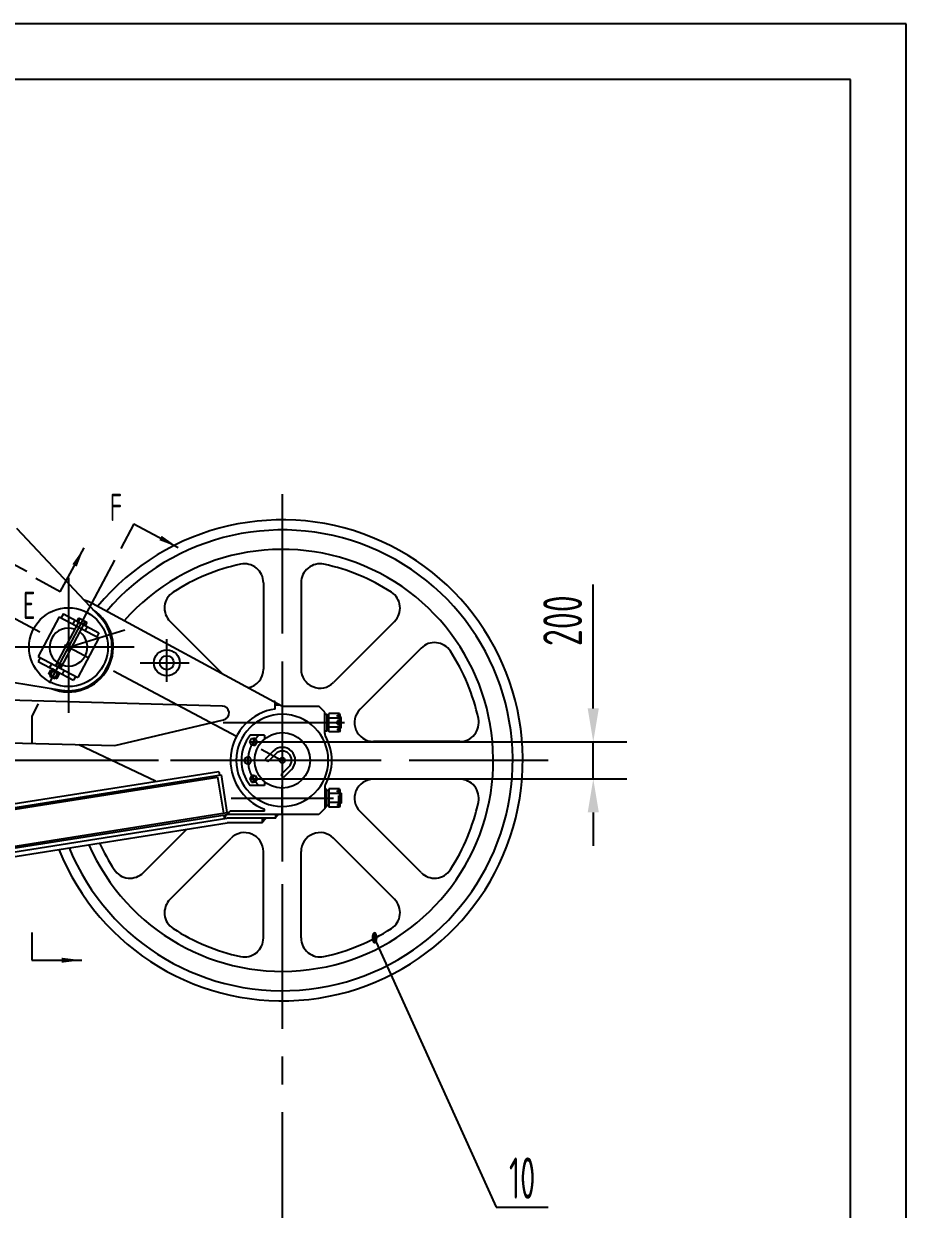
# Model space of a CAD drawing. Header units: millimetres. Extents: x -44903 to -2851, y -697 to 17820.
# Drawn here: x -24458 to -19703, y 11434 to 17820 of the extents above; entities that cross this region are included whole.
import ezdxf
from ezdxf.enums import TextEntityAlignment as Align

# ---------------------------------------------------------------- set-up
doc = ezdxf.new("R2010")
doc.units = ezdxf.units.MM
doc.header["$LTSCALE"] = 600
doc.linetypes.add('F', pattern=[0.75, 0.5, -0.25])
doc.linetypes.add('G', pattern=[2, 1.25, -0.25, 0.25, -0.25])
for name, color, linetype in [('01', 7, 'Continuous'), ('02', 1, 'Continuous'), ('04', 2, 'F'), ('05', 142, 'G'), ('08', 1, 'Continuous'), ('11', 3, 'Continuous')]:
    doc.layers.add(name, color=color, linetype=linetype)
doc.styles.get("Standard").update_dxf_attribs({"font": 'isocp', "width": 0.707, "bigfont": 'intecad.shx'})
doc.dimstyles.new('INTE', dxfattribs={"dimscale": 60, "dimtxt": 3.5, "dimasz": 3, "dimexe": 3, "dimexo": 0, "dimgap": 1, "dimtad": 1, "dimdec": 3, "dimdsep": 46, "dimtxsty": 'Standard', "dimcen": 0, "dimclrd": 1, "dimclre": 1, "dimclrt": 3, "dimaunit": 1, "dimadec": 0, "dimazin": 0, "dimtfac": 1, "dimtdec": 3, "dimtmove": 0, "dimatfit": 0, "dimfxl": 1, "dimarcsym": 0})
doc.dimstyles.new('INTE$2', dxfattribs={"dimscale": 60, "dimtxt": 3.5, "dimasz": 3, "dimexe": 3, "dimexo": 0, "dimgap": 1, "dimtad": 1, "dimtih": 1, "dimtoh": 1, "dimdec": 3, "dimdsep": 46, "dimtxsty": 'Standard', "dimcen": 0, "dimclrd": 1, "dimclre": 1, "dimclrt": 3, "dimaunit": 1, "dimadec": 0, "dimazin": 0, "dimtfac": 1, "dimtdec": 3, "dimtmove": 0, "dimatfit": 0, "dimfxl": 1, "dimarcsym": 0})

# ---------------------------------------------------------------- blocks, each defined once
blk = doc.blocks.new('*D107')
at = {"layer": '08', "color": 1, "lineweight": -2}
for p, q in [((-40486.6, 14108.5), (-40220.8, 14374.3)), ((-40300.4, 13511.1), (-39733.1, 13511.1))]:
    blk.add_line(p, q, dxfattribs=at)
for start, end in [(63.53749, 82.07498), (360, 45), (322.41632, 360), (322.92502, 341.46251)]:
    blk.add_arc((-40743.2, 13851.9), 558.8, start, end, dxfattribs=at)
at = {"layer": '08', "color": 1}
for points in [[(-40476.7, 14376.5), (-40511.7, 14327.8), (-40348.1, 14247)], [(-40243, 13679.1), (-40183.8, 13669.4), (-40184.4, 13851.9)]]:
    blk.add_solid(points, dxfattribs=at)
at = {"layer": 'DEFPOINTS', "color": 0}
for p in [(-40259.3, 14131.3), (-40486.6, 14108.5), (-41068.3, 13851.9), (-40743.2, 13851.9), (-22617.3, 13851.9)]:
    blk.add_point(p, dxfattribs=at)
at = {"layer": '08', "color": 3, "insert": (-39926.8, 13676.1), "char_height": 210, "attachment_point": 5}
blk.add_mtext('45°', dxfattribs=at)
blk = doc.blocks.new('*U110')
at = {"layer": '01'}
for p, q in [((-22.8, 7.5), (-22.8, 0)), ((0, 7.5), (-22.8, 7.5)), ((-22.8, 0), (0, 0)), ((0, 0), (-4.3, 7.5)), ((0, 7.5), (4.3, 0)), ((0, 7.5), (22.8, 7.5)), ((22.8, 0), (0, 0)), ((22.8, 7.5), (22.8, 0))]:
    blk.add_line(p, q, dxfattribs=at)
at = {"layer": '05'}
blk.add_line((0, 9.6), (0, -2.1), dxfattribs=at)
blk = doc.blocks.new('*U111')
at = {"layer": '01'}
for p, q in [((-25.6, 0), (-25.6, 25.4)), ((-25.6, 25.4), (0, 25.4)), ((-25.6, 15), (0, 15)), ((0, 25.4), (0, 0)), ((0, -25.4), (0, 0)), ((-25.6, 0), (-25.6, -25.4)), ((-25.6, -15), (0, -15)), ((-25.6, -25.4), (0, -25.4))]:
    blk.add_line(p, q, dxfattribs=at)
at = {"layer": '05'}
blk.add_line((-26.7, 0), (1.1, 0), dxfattribs=at)
blk = doc.blocks.new('*D114')
at = {"layer": '08', "color": 1, "lineweight": -2}
blk.add_line((-27154.4, 16020.6), (-27444.7, 16174.6), dxfattribs=at)
for start, end in [(154.21976, 163.98138), (168.06136, 177.84106)]:
    blk.add_arc((-23065.2, 13851.9), 4777.3, start, end, dxfattribs=at)
at = {"layer": '08', "color": 1}
for points in [[(-27393.8, 15943.2), (-27340.2, 15916.1), (-27285.7, 16090.2)], [(-27809.1, 14031.3), (-27869.1, 14032.5), (-27842.5, 13851.9)]]:
    blk.add_solid(points, dxfattribs=at)
at = {"layer": 'DEFPOINTS', "color": 0}
for p in [(-27154.4, 16020.6), (-27592.3, 15377.7), (-41068.3, 13851.9), (-23065.2, 13851.9), (-22617.3, 13851.9)]:
    blk.add_point(p, dxfattribs=at)
at = {"layer": '08', "color": 3, "insert": (-27701.2, 15005.2), "char_height": 210, "attachment_point": 5}
blk.add_mtext('28°', dxfattribs=at)
blk = doc.blocks.new('*D123')
at = {"layer": '08', "color": 1, "lineweight": -2}
for p, q in [((-21389.8, 14131.9), (-21389.8, 14799.9)), ((-23242.4, 13951.9), (-21209.8, 13951.9)), ((-21389.8, 13751.9), (-21389.8, 13951.9)), ((-23242.4, 13751.9), (-21209.8, 13751.9)), ((-21389.8, 13571.9), (-21389.8, 13391.9))]:
    blk.add_line(p, q, dxfattribs=at)
at = {"layer": '08', "color": 1}
for points in [[(-21419.8, 14131.9), (-21359.8, 14131.9), (-21389.8, 13951.9)], [(-21419.8, 13571.9), (-21359.8, 13571.9), (-21389.8, 13751.9)]]:
    blk.add_solid(points, dxfattribs=at)
at = {"layer": 'DEFPOINTS', "color": 0}
for p in [(-23242.4, 13951.9), (-23242.4, 13751.9), (-21389.8, 13751.9)]:
    blk.add_point(p, dxfattribs=at)
at = {"layer": '08', "color": 3, "insert": (-21554.8, 14604.3), "char_height": 210, "attachment_point": 5, "rotation": 90}
blk.add_mtext('200', dxfattribs=at)
blk = doc.blocks.new('*U215')
at = {"layer": '01'}
for points in [[(415, 292), (25, 292)], [(415, 5), (415, 292)]]:
    blk.add_lwpolyline(points, dxfattribs=at)
at = {"layer": '02'}
for points in [[(420, 297), (0, 297)], [(420, 0), (420, 297)]]:
    blk.add_lwpolyline(points, dxfattribs=at)

msp = doc.modelspace()

# ---------------------------------------------------------------- hatches: boundary and pattern name
at = {"layer": '01'}
for points in [[(-23103.2044, 14162.9243), (-23103.2044, 14143.9243), (-23068.0773, 14143.9243)], [(-23366.2044, 13559.9243), (-23378.8415, 13557.9294), (-23375.6074, 13538.1923)], [(-23171.7591, 13519.0568), (-23151.5353, 13539.9243), (-23171.7591, 13539.9243)], [(-23099.2044, 13546.2675), (-23084.6763, 13559.9243), (-23099.2044, 13559.9243)]]:
    msp.add_hatch(color=256, dxfattribs=at).paths.add_polyline_path(points)

# ---------------------------------------------------------------- linework, layer by layer
for p, q in [((-24497.8135, 15103.1102), (-24046.0514, 14622.9574)), ((-23166.7044, 14808.5182), (-23166.7044, 14343.2168)), ((-22963.7044, 14808.5182), (-22963.7044, 14343.2168)), ((-24244.4894, 14640.6547), (-24255.7567, 14619.4639)), ((-24244.4894, 14640.6547), (-24053.7727, 14539.2488)), ((-24182.6831, 14607.7917), (-24193.9504, 14586.6009)), ((-24115.579, 14572.1118), (-24126.8464, 14550.9211)), ((-23669.8471, 14600.1097), (-23385.181, 14315.4436)), ((-22460.5618, 14600.1097), (-22789.5795, 14271.0919)), ((-24053.7727, 14539.2488), (-24065.04, 14518.0581)), ((-22317.0191, 14456.567), (-22646.0369, 14127.5492)), ((-24369.3688, 14405.7906), (-24380.6361, 14384.5999)), ((-24380.6361, 14384.5999), (-24189.9195, 14283.194)), ((-24307.5625, 14372.9276), (-24318.8298, 14351.7369)), ((-24905.6862, 14336.0132), (-24254.9993, 14229.9835)), ((-24240.4585, 14337.2478), (-24251.7258, 14316.057)), ((-24178.6521, 14304.3848), (-24189.9195, 14283.194)), ((-22108.6106, 13953.4243), (-22573.912, 13953.4243)), ((-22108.6106, 13750.4243), (-22573.912, 13750.4243)), ((-22317.0191, 13247.2817), (-22646.0369, 13576.2995)), ((-23813.3897, 13247.2817), (-23580.0657, 13480.6057)), ((-23669.8471, 13103.739), (-23340.8293, 13432.7568)), ((-22460.5618, 13103.739), (-22789.5795, 13432.7568)), ((-23166.7044, 12895.3305), (-23166.7044, 13360.6319)), ((-22963.7044, 12895.3305), (-22963.7044, 13360.6319))]:
    msp.add_line(p, q)
msp.add_circle((-24217.2044, 14461.9243), 212.5)
for centre, radius, start, end in [((-23065.2044, 13851.9243), 1295.5, 201.74721676, 140.21820846), ((-23065.2044, 13851.9243), 1136.5, 203.57177401, 138.60103285), ((-23065.2044, 13851.9243), 1080, 102.00972486, 122.99027514), ((-23268.7044, 14808.5182), 102, 0, 102.00972486), ((-22861.7044, 14808.5182), 102, 77.99027514, 180), ((-23065.2044, 13851.9243), 1080, 57.00972486, 77.99027514), ((-23597.7222, 14672.2346), 102, 122.99027514, 225), ((-22532.6867, 14672.2346), 102, 315, 57.00972486), ((-24217.2044, 14461.9243), 235, 260.74497491, 43.25502509), ((-24217.2044, 14461.9243), 102, 250.45651934, 53.54348066), ((-22244.8942, 14384.4421), 102, 32.99027514, 135), ((-23065.2044, 13851.9243), 1080, 12.00972486, 32.99027514), ((-23268.7044, 14343.2168), 102, 280.07580987, 0), ((-22861.7044, 14343.2168), 102, 180, 315), ((-22573.912, 14055.4243), 102, 135, 270), ((-22108.6106, 14055.4243), 102, 270, 12.00972486), ((-22573.912, 13648.4243), 102, 90, 225), ((-22108.6106, 13648.4243), 102, 347.99027514, 90), ((-23065.2044, 13851.9243), 1080, 327.00972486, 347.99027514), ((-23268.7044, 13360.6319), 102, 0, 135), ((-22861.7044, 13360.6319), 102, 45, 180), ((-23065.2044, 13851.9243), 1080, 204.35400185, 212.99027514), ((-23885.5146, 13319.4066), 102, 212.99027514, 315), ((-22244.8942, 13319.4066), 102, 225, 327.00972486), ((-23597.7222, 13031.6141), 102, 135, 237.00972486), ((-22532.6867, 13031.6141), 102, 302.99027514, 45), ((-23065.2044, 13851.9243), 1080, 237.00972486, 257.99027514), ((-23065.2044, 13851.9243), 1080, 282.00972486, 302.99027514), ((-23268.7044, 12895.3305), 102, 257.99027514, 0), ((-22861.7044, 12895.3305), 102, 180, 282.00972486)]:
    msp.add_arc(centre, radius, start, end)
for p, q in [((-23864.2586, 15125.719), (-23934.6793, 14993.2768)), ((-24261.4888, 14759.6964), (-24393.3668, 14831.168)), ((-23068.0773, 14143.9243), (-24090.1773, 14696.7713)), ((-24162.3753, 14596.9938), (-24287.2547, 14362.1298)), ((-24135.8868, 14582.9097), (-24260.7663, 14348.0456)), ((-24162.8009, 14618.3992), (-24171.58, 14601.8881)), ((-24171.58, 14601.8881), (-24149.131, 14589.9517)), ((-24140.3519, 14606.4629), (-24162.8009, 14618.3992)), ((-24162.3753, 14596.9938), (-24153.5961, 14613.5049)), ((-24126.6821, 14578.0154), (-24149.131, 14589.9517)), ((-24140.3519, 14606.4629), (-24117.903, 14594.5265)), ((-24135.8868, 14582.9097), (-24127.1077, 14599.4208)), ((-24117.903, 14594.5265), (-24126.6821, 14578.0154)), ((-24277.3958, 14380.6717), (-24264.1516, 14373.6296)), ((-24250.9074, 14366.5875), (-24264.1516, 14373.6296)), ((-23387.9943, 14144.4042), (-31377.2044, 14359.9243)), ((-24314.0615, 14311.7135), (-24317.3009, 14305.6211)), ((-24317.3009, 14305.6211), (-24304.0567, 14298.579)), ((-24290.8124, 14291.537), (-24304.0567, 14298.579)), ((-24287.5731, 14297.6293), (-24290.8124, 14291.537)), ((-24379.712, 14156.292), (-24414.9224, 14090.0709)), ((-23103.2044, 14128.3244), (-23103.2044, 14168.9243)), ((-24414.9224, 14090.0709), (-24414.9224, 13940.0709)), ((-23966.8983, 13931.1829), (-23381.1633, 14069.7075)), ((-22836.2044, 14100.4243), (-22825.2044, 14100.4243)), ((-22825.2044, 14100.4243), (-22825.2044, 14009.4243)), ((-22815.2044, 14094.9243), (-22825.2044, 14094.9243)), ((-22815.2044, 14005.2722), (-22815.2044, 14104.5765)), ((-22757.045, 14104.5765), (-22815.2044, 14104.5765)), ((-22755.623, 14079.7504), (-22815.2044, 14079.7504)), ((-22753.2044, 14060.9243), (-22771.2044, 14060.9243)), ((-22771.2044, 14060.9243), (-22771.2044, 14048.9243)), ((-22768.2044, 14088.7991), (-22768.2044, 14095.1634)), ((-22753.2044, 14095.1634), (-22768.2044, 14095.1634)), ((-22753.2044, 14088.7991), (-22768.2044, 14088.7991)), ((-22753.2044, 14097.9243), (-22757.045, 14104.5765)), ((-22753.2044, 14011.9243), (-22753.2044, 14097.9243)), ((-22751.5067, 14084.9243), (-22753.2044, 14084.9243)), ((-22751.5067, 14084.9243), (-22751.5067, 14024.9243)), ((-27571.5562, 14028.4235), (-23966.8983, 13931.1829)), ((-23160.5044, 13986.9243), (-23238.914, 13986.9243)), ((-23160.5044, 13986.9243), (-23160.5044, 13966.4622)), ((-22825.2044, 14009.4243), (-22836.2044, 14009.4243)), ((-22815.2044, 14014.9243), (-22825.2044, 14014.9243)), ((-22755.623, 14030.0983), (-22815.2044, 14030.0983)), ((-22757.045, 14005.2722), (-22815.2044, 14005.2722)), ((-22753.2044, 14048.9243), (-22771.2044, 14048.9243)), ((-22768.2044, 14021.0496), (-22768.2044, 14014.6853)), ((-22753.2044, 14021.0496), (-22768.2044, 14021.0496)), ((-22753.2044, 14014.6853), (-22768.2044, 14014.6853)), ((-22753.2044, 14011.9243), (-22757.045, 14005.2722)), ((-22751.5067, 14024.9243), (-22753.2044, 14024.9243)), ((-23748.043, 13739.5715), (-24162.1214, 13936.4493)), ((-23240.6232, 13951.9243), (-23230.2309, 13969.9243)), ((-23230.2309, 13933.9243), (-23240.6232, 13951.9243)), ((-23230.2309, 13969.9243), (-23220.8482, 13969.9243)), ((-23220.8482, 13933.9243), (-23230.2309, 13933.9243)), ((-23211.4656, 13969.9243), (-23220.8482, 13969.9243)), ((-23220.8482, 13933.9243), (-23211.4656, 13933.9243)), ((-23201.0732, 13951.9243), (-23211.4656, 13969.9243)), ((-23211.4656, 13933.9243), (-23201.0732, 13951.9243)), ((-23269.9794, 13851.9243), (-23259.5871, 13869.9243)), ((-23259.5871, 13869.9243), (-23250.2044, 13869.9243)), ((-23240.8217, 13869.9243), (-23250.2044, 13869.9243)), ((-23230.4294, 13851.9243), (-23240.8217, 13869.9243)), ((-23114.7019, 13901.4218), (-23157.1283, 13858.9954)), ((-23142.9862, 13844.8533), (-23157.1283, 13858.9954)), ((-23100.5598, 13887.2797), (-23142.9862, 13844.8533)), ((-23259.5871, 13833.9243), (-23269.9794, 13851.9243)), ((-23250.2044, 13833.9243), (-23259.5871, 13833.9243)), ((-23250.2044, 13833.9243), (-23240.8217, 13833.9243)), ((-23240.8217, 13833.9243), (-23230.4294, 13851.9243)), ((-23029.8491, 13816.569), (-23072.2755, 13774.1426)), ((-23015.7069, 13802.4269), (-23058.1334, 13760.0005)), ((-33472.7604, 12203.3705), (-23406.9077, 13792.4213)), ((-33469.6417, 12183.6151), (-23395.1224, 13774.0342)), ((-33468.0824, 12173.7374), (-23413.3184, 13761.0378)), ((-23413.3184, 13761.0378), (-23382.7552, 13567.4354)), ((-23395.1224, 13774.0342), (-23361.4405, 13560.6764)), ((-23230.2309, 13769.9243), (-23240.6232, 13751.9243)), ((-23240.6232, 13751.9243), (-23230.2309, 13733.9243)), ((-23220.8482, 13769.9243), (-23230.2309, 13769.9243)), ((-23230.2309, 13733.9243), (-23220.8482, 13733.9243)), ((-23220.8482, 13769.9243), (-23211.4656, 13769.9243)), ((-23211.4656, 13733.9243), (-23220.8482, 13733.9243)), ((-23211.4656, 13769.9243), (-23201.0732, 13751.9243)), ((-23201.0732, 13751.9243), (-23211.4656, 13733.9243)), ((-23160.5044, 13737.3865), (-23160.5044, 13716.9243)), ((-23072.2755, 13774.1426), (-23058.1334, 13760.0005)), ((-23160.5044, 13716.9243), (-23238.914, 13716.9243)), ((-22825.2044, 13694.4243), (-22836.2044, 13694.4243)), ((-22825.2044, 13603.4243), (-22825.2044, 13694.4243)), ((-22815.2044, 13688.9243), (-22825.2044, 13688.9243)), ((-22815.2044, 13698.5765), (-22815.2044, 13599.2722)), ((-22757.045, 13698.5765), (-22815.2044, 13698.5765)), ((-22755.623, 13673.7504), (-22815.2044, 13673.7504)), ((-22768.2044, 13682.7991), (-22768.2044, 13689.1634)), ((-22753.2044, 13689.1634), (-22768.2044, 13689.1634)), ((-22753.2044, 13682.7991), (-22768.2044, 13682.7991)), ((-22753.2044, 13691.9243), (-22757.045, 13698.5765)), ((-22753.2044, 13605.9243), (-22753.2044, 13691.9243)), ((-22751.5067, 13678.9243), (-22753.2044, 13678.9243)), ((-22751.5067, 13618.9243), (-22751.5067, 13678.9243)), ((-22836.2044, 13603.4243), (-22825.2044, 13603.4243)), ((-22815.2044, 13608.9243), (-22825.2044, 13608.9243)), ((-22755.623, 13624.0983), (-22815.2044, 13624.0983)), ((-22768.2044, 13615.0496), (-22768.2044, 13608.6853)), ((-22753.2044, 13615.0496), (-22768.2044, 13615.0496)), ((-22753.2044, 13608.6853), (-22768.2044, 13608.6853)), ((-22753.2044, 13605.9243), (-22757.045, 13599.2722)), ((-22751.5067, 13618.9243), (-22753.2044, 13618.9243)), ((-33437.5193, 11980.135), (-23362.9999, 13570.5541)), ((-33435.9599, 11970.2573), (-23361.4405, 13560.6764)), ((-33432.8392, 11950.5023), (-23364.6355, 13539.9243)), ((-23375.6074, 13538.1923), (-23378.8415, 13557.9294)), ((-23375.6074, 13538.1923), (-23366.2044, 13559.9243)), ((-23171.7591, 13519.0568), (-23151.5353, 13539.9243)), ((-23171.7591, 13514.9243), (-23171.7591, 13539.9243)), ((-23160.2044, 13578.9243), (-23160.2044, 13589.5963)), ((-23099.2044, 13546.2675), (-23084.6763, 13559.9243)), ((-22757.045, 13599.2722), (-22815.2044, 13599.2722)), ((-33428.9384, 11925.8085), (-23362.6743, 13514.9243)), ((-24414.9224, 12925.3445), (-24414.9224, 12775.3445))]:
    msp.add_line(p, q, dxfattribs=at)
at = {"layer": '01', "color": 7, "linetype": 'Continuous'}
for p, q in [((-24267.235, 14625.5671), (-24380.8471, 14411.8937)), ((-24267.235, 14625.5671), (-24053.5617, 14511.9549)), ((-24053.5617, 14511.9549), (-24167.1738, 14298.2816)), ((-24380.8471, 14411.8937), (-24167.1738, 14298.2816)), ((-23103.2044, 14168.9243), (-23114.2972, 14168.9243)), ((-23065.2044, 14143.9243), (-23065.2044, 13986.4243)), ((-23065.2044, 14143.9243), (-22868.2044, 14143.9243)), ((-22836.2044, 14111.9243), (-22868.2044, 14143.9243)), ((-22836.2044, 13995.966), (-22836.2044, 14111.9243)), ((-22748.5067, 14081.9243), (-22751.5067, 14084.9243)), ((-22748.5067, 14027.9243), (-22748.5067, 14081.9243)), ((-22748.5067, 14027.9243), (-22751.5067, 14024.9243)), ((-23406.9077, 13792.4213), (-23403.949, 13773.6796)), ((-23065.2044, 13559.9243), (-23065.2044, 13717.4243)), ((-22836.2044, 13707.8827), (-22836.2044, 13591.9243)), ((-22748.5067, 13675.9243), (-22751.5067, 13678.9243)), ((-22748.5067, 13675.9243), (-22748.5067, 13621.9243)), ((-22748.5067, 13621.9243), (-22751.5067, 13618.9243)), ((-22868.2044, 13559.9243), (-23366.2044, 13559.9243)), ((-23099.2044, 13539.9243), (-23364.6355, 13539.9243)), ((-23160.2044, 13578.9243), (-23338.2044, 13578.9243)), ((-23099.2044, 13539.9243), (-23099.2044, 13559.9243)), ((-22836.2044, 13591.9243), (-22868.2044, 13559.9243)), ((-23171.7591, 13514.9243), (-23362.6743, 13514.9243))]:
    msp.add_line(p, q, dxfattribs=at)
for centre, radius in [((-23687.2044, 14377.4243), 70), ((-22761.5067, 14054.9243), 5.25)]:
    msp.add_circle(centre, radius, dxfattribs=at)
at = {"layer": '01'}
for centre, radius in [((-23687.2044, 14377.4243), 38), ((-23065.2044, 13851.9243), 149.5), ((-23065.2044, 13851.9243), 13.8632)]:
    msp.add_circle(centre, radius, dxfattribs=at)
for centre, radius, start, end in [((-23065.2044, 13851.9243), 1241.1809, 202.31646199, 139.71337845), ((-23389.7615, 14106.5819), 37.8636, 283.12541605, 89.58471552), ((-23065.2044, 13851.9243), 279, 97.82805725, 250.0925511), ((-23065.2044, 13851.9243), 248, 90, 180), ((-23065.2044, 13851.9243), 248, 0, 90), ((-22811.6369, 14076.8124), 61.2464, 17.43513574, 26.95670725), ((-22772.1423, 14089.0133), 18.9391, 330.71921266, 359.3519923), ((-22938.9142, 14046.6347), 186.2587, 4.40001683, 10.24129933), ((-23065.2044, 13851.9243), 220, 142.14709727, 217.85290273), ((-22811.6369, 14033.0363), 61.2464, 333.04329275, 342.56486426), ((-22938.9142, 14063.214), 186.2587, 349.75870067, 355.59998317), ((-22772.1423, 14020.8354), 18.9391, 0.6480077, 29.28078734), ((-23065.2044, 13851.9243), 70, 315, 135), ((-23065.2044, 13851.9243), 50, 315, 135), ((-23065.2044, 13851.9243), 248, 180, 270), ((-23065.2044, 13851.9243), 248, 270, 0), ((-22811.6369, 13670.8124), 61.2464, 17.43513574, 26.95670725), ((-22772.1423, 13683.0133), 18.9391, 330.71921266, 359.3519923), ((-22938.9142, 13640.6347), 186.2587, 4.40001683, 10.24129933), ((-22811.6369, 13627.0363), 61.2464, 333.04329275, 342.56486426), ((-22938.9142, 13657.214), 186.2587, 349.75870067, 355.59998317), ((-22772.1423, 13614.8354), 18.9391, 0.6480077, 29.28078734), ((-23338.2044, 13559.9243), 19, 90, 180)]:
    msp.add_arc(centre, radius, start, end, dxfattribs=at)
at = {"layer": '01', "color": 7, "linetype": 'Continuous'}
for centre, radius, start, end in [((-24217.2044, 14461.9243), 267, 61.5913425, 71.59458457), ((-24217.2044, 14461.9243), 241.5, 247.42158696, 56.57841305), ((-24217.2044, 14461.9243), 102, 70.45651934, 233.54348066), ((-22811.2044, 13995.966), 25, 180, 209.55727529), ((-23065.2044, 13851.9243), 267, 330.44272471, 29.55727529), ((-22811.2044, 13707.8827), 25, 150.44272471, 180)]:
    msp.add_arc(centre, radius, start, end, dxfattribs=at)
at = {"layer": '02'}
for p, q in [((-23864.2586, 15125.719), (-23625.8627, 14998.9616)), ((-24261.4888, 14759.6964), (-24132.8398, 14997.0767)), ((-24284.6059, 14360.7213), (-24274.747, 14379.2632)), ((-24314.652, 14304.2127), (-24311.4127, 14310.305)), ((-24263.4151, 14349.454), (-24253.5562, 14367.9959)), ((-24293.4613, 14292.9454), (-24290.2219, 14299.0377)), ((-22567.8829, 12893.2423), (-21912.3272, 11445.3356)), ((-24414.9224, 12775.3445), (-24144.9224, 12775.3445)), ((-21912.3272, 11445.3356), (-21633.3272, 11445.3356))]:
    msp.add_line(p, q, dxfattribs=at)
for points in [[(-24132.8398, 14997.0767, 0, 27, 0), (-24184.2994, 14902.1246, 0, 0, 0)], [(-23625.8627, 14998.9616, 0, 27, 0), (-23721.2211, 15049.6646, 0, 0, 0)], [(-24144.9224, 12775.3445, 0, 27, 0), (-24252.9224, 12775.3445, 0, 0, 0)]]:
    msp.add_lwpolyline(points, format="xyseb", dxfattribs=at)
at = {"layer": '05', "color": 4, "linetype": 'G'}
msp.add_line((-24440.5798, 14868.6346), (-26898.1793, 16172.0194), dxfattribs=at)
at = {"layer": '05'}
for p, q in [((-27154.4377, 16020.6441), (-23065.2044, 13851.9243)), ((-23065.2044, 15285.2012), (-23065.2044, 12418.6475)), ((-23968.5355, 14929.6026), (-24414.9224, 14090.0709)), ((-24217.2044, 14834.83), (-24217.2044, 14108.4931)), ((-24217.2044, 14461.9243), (-23914.1903, 14554.5651)), ((-23687.2044, 14275.6135), (-23687.2044, 14504.1387)), ((-23863.7732, 14461.9243), (-24570.6357, 14461.9243)), ((-23830.4985, 14377.4243), (-23566.1884, 14377.4243)), ((-23065.2044, 14356.2924), (-23065.2044, 5710.621)), ((-22729.3624, 14054.9243), (-23383.0302, 14054.9243)), ((-22761.5067, 14040.4134), (-22761.5067, 14072.1441)), ((-23242.4381, 13951.9243), (-23199.6614, 13951.9243)), ((-23220.8482, 13971.7857), (-23220.8482, 13932.5782)), ((-23250.2044, 13871.7857), (-23250.2044, 13832.5782)), ((-22617.3033, 13851.9243), (-41068.288, 13851.9243)), ((-21631.9276, 13851.9243), (-24498.4812, 13851.9243)), ((-23271.7942, 13851.9243), (-23229.0175, 13851.9243)), ((-23242.4381, 13751.9243), (-23199.6614, 13751.9243)), ((-23220.8482, 13732.063), (-23220.8482, 13771.2705)), ((-23340.3044, 13648.9243), (-22790.1044, 13648.9243)), ((-22761.5067, 13663.4353), (-22761.5067, 13631.7046))]:
    msp.add_line(p, q, dxfattribs=at)
at = {"layer": '05', "color": 4, "linetype": 'G'}
msp.add_arc((-23065.2044, 13851.9243), 185, 133.13625887, 226.86374113, dxfattribs=at)

# ---------------------------------------------------------------- block references
for name, rotation in [('*U111', 62.00000000007694), ('*U110', 332.000000000077)]:
    msp.add_blockref(name, (-24288.7988, 14327.2748), dxfattribs=dict(rotation=rotation))
at = {"layer": '04', "xscale": 60, "yscale": 60, "zscale": 60}
msp.add_blockref('*U215', (-44903.3791, 0), dxfattribs=at)

# ---------------------------------------------------------------- texts
at = {"layer": '02', "width": 0.605172}
msp.add_text('●', height=60, dxfattribs=at).set_placement((-22585.8829, 12863.2423), (-22549.8829, 12863.2423), align=Align.FIT)
at = {"layer": '11', "width": 0.707}
for s, p in [('F', (-23994.4714, 15096.8358)), ('E', (-24462.5052, 14569.2058))]:
    msp.add_text(s, height=147, dxfattribs=at).set_placement(p, align=Align.BOTTOM_LEFT)
at = {"layer": '11', "width": 0.606076}
msp.add_text('10', height=222.73864, dxfattribs=at).set_placement((-21843.7535, 11490.3356), (-21701.9009, 11490.3356), align=Align.FIT)

# ---------------------------------------------------------------- dimensions: what is measured, and where the dimension line sits
at = {"layer": '08'}
for base, line1, line2, picture, middle in [((-27592.256, 15377.7438), ((-27154.4377, 16020.6441), (-23065.2044, 13851.9243)), ((-22617.3033, 13851.9243), (-41068.288, 13851.9243)), '*D114', (-27701.1831, 15005.1907)), ((-40259.2876, 14131.3139), ((-22617.3033, 13851.9243), (-41068.288, 13851.9243)), ((-40486.6354, 14108.4934), (-40743.2044, 13851.9243)), '*D107', (-39926.7695, 13676.1141))]:
    dim = msp.add_angular_dim_2l(base=base, line1=line1, line2=line2, dimstyle='INTE$2', dxfattribs=at)
    dim.commit()
    dim.dimension.update_dxf_attribs({"geometry": picture, "text_midpoint": middle})
dim = msp.add_linear_dim(base=(-21389.7816, 13751.9243), p1=(-23242.4381, 13951.9243), p2=(-23242.4381, 13751.9243), angle=270, dimstyle='INTE', dxfattribs=at)
dim.commit()
dim.dimension.update_dxf_attribs({"geometry": '*D123', "text_midpoint": (-21389.7816, 14604.3242), "dimtype": 160})

doc.saveas('drawing.dxf')
